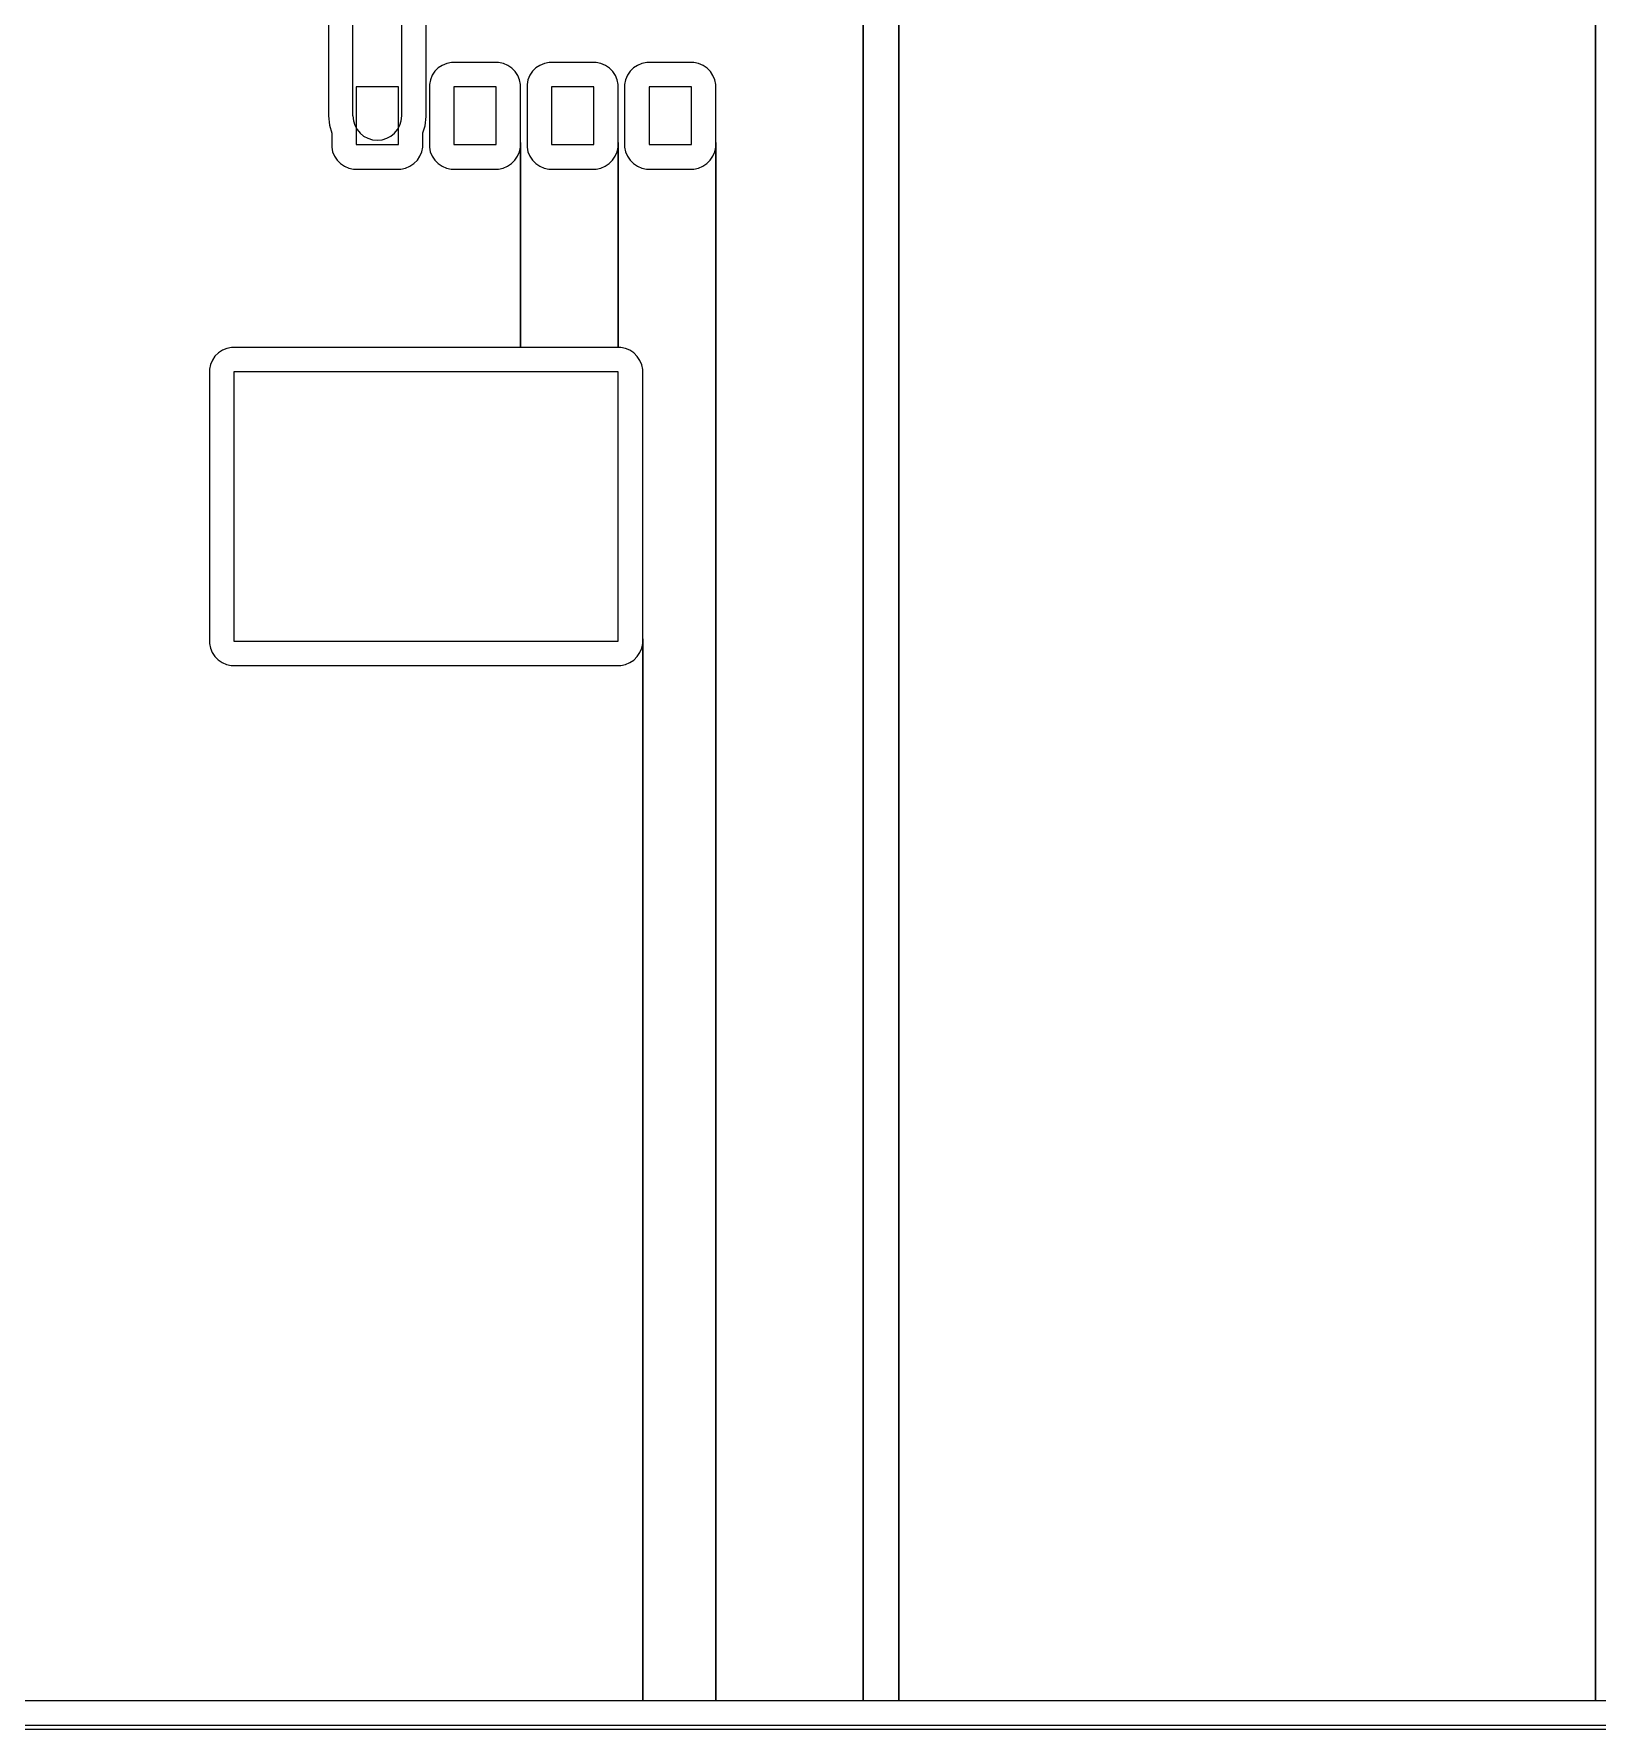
# Model space of a CAD drawing. Extents: x 10 to 213, y -213 to -15.
# Drawn here: x 135.85 to 176.51, y -213.41 to -169.32 of the extents above; entities that cross this region are included whole.
import ezdxf

# ---------------------------------------------------------------- set-up
doc = ezdxf.new("R2010")
doc.units = 0
doc.header["$MEASUREMENT"] = 0
doc.layers.add('BLACK', color=250, linetype='CONTINUOUS')

msp = doc.modelspace()

# ---------------------------------------------------------------- linework, layer by layer
at = {"layer": 'BLACK'}
for p, q in [((158.346, -212.675), (158.346, -153.123)), ((158.346, -153.123), (158.346, -212.675)), ((158.346, -212.675), (158.346, -153.123)), ((158.346, -153.123), (158.346, -212.675)), ((176.467, -212.675), (176.467, -156.081)), ((176.467, -156.081), (176.467, -212.675)), ((176.467, -212.675), (176.467, -156.081)), ((176.467, -156.081), (176.467, -212.675)), ((157.416, -212.675), (157.416, -156.592)), ((157.416, -156.592), (157.416, -212.675)), ((157.416, -212.675), (157.416, -156.592)), ((157.416, -156.592), (157.416, -212.675)), ((144.145, -171.45), (144.145, -167.386)), ((145.415, -171.45), (145.415, -167.386)), ((146.05, -171.45), (146.05, -167.386)), ((146.05, -171.45), (146.05, -167.386)), ((143.51, -167.912), (143.51, -171.45)), ((143.51, -167.912), (143.51, -171.45)), ((146.47, -170.137), (146.367, -170.206)), ((146.47, -170.137), (146.367, -170.206)), ((146.586, -170.089), (146.47, -170.137)), ((146.586, -170.089), (146.47, -170.137)), ((146.708, -170.065), (146.586, -170.089)), ((146.708, -170.065), (146.586, -170.089)), ((147.812, -170.065), (146.708, -170.065)), ((147.812, -170.065), (146.708, -170.065)), ((147.937, -170.065), (147.812, -170.065)), ((147.937, -170.065), (147.812, -170.065)), ((148.059, -170.09), (147.937, -170.065)), ((148.059, -170.09), (147.937, -170.065)), ((148.173, -170.139), (148.059, -170.09)), ((148.173, -170.139), (148.059, -170.09)), ((148.277, -170.208), (148.173, -170.139)), ((148.277, -170.208), (148.173, -170.139)), ((149.01, -170.137), (148.907, -170.206)), ((149.01, -170.137), (148.907, -170.206)), ((149.126, -170.089), (149.01, -170.137)), ((149.126, -170.089), (149.01, -170.137)), ((149.248, -170.065), (149.126, -170.089)), ((149.248, -170.065), (149.126, -170.089)), ((150.352, -170.065), (149.248, -170.065)), ((150.352, -170.065), (149.248, -170.065)), ((150.477, -170.065), (150.352, -170.065)), ((150.477, -170.065), (150.352, -170.065)), ((150.599, -170.09), (150.477, -170.065)), ((150.599, -170.09), (150.477, -170.065)), ((150.713, -170.139), (150.599, -170.09)), ((150.713, -170.139), (150.599, -170.09)), ((150.817, -170.208), (150.713, -170.139)), ((150.817, -170.208), (150.713, -170.139)), ((151.55, -170.137), (151.447, -170.206)), ((151.55, -170.137), (151.447, -170.206)), ((151.666, -170.089), (151.55, -170.137)), ((151.666, -170.089), (151.55, -170.137)), ((151.788, -170.065), (151.666, -170.089)), ((151.788, -170.065), (151.666, -170.089)), ((152.892, -170.065), (151.788, -170.065)), ((152.892, -170.065), (151.788, -170.065)), ((153.017, -170.065), (152.892, -170.065)), ((153.017, -170.065), (152.892, -170.065)), ((153.139, -170.09), (153.017, -170.065)), ((153.139, -170.09), (153.017, -170.065)), ((153.253, -170.139), (153.139, -170.09)), ((153.253, -170.139), (153.139, -170.09)), ((153.357, -170.208), (153.253, -170.139)), ((153.357, -170.208), (153.253, -170.139)), ((146.16, -170.511), (146.135, -170.633)), ((146.16, -170.511), (146.135, -170.633)), ((146.209, -170.397), (146.16, -170.511)), ((146.209, -170.397), (146.16, -170.511)), ((146.278, -170.293), (146.209, -170.397)), ((146.278, -170.293), (146.209, -170.397)), ((146.367, -170.206), (146.278, -170.293)), ((146.367, -170.206), (146.278, -170.293)), ((148.364, -170.297), (148.277, -170.208)), ((148.364, -170.297), (148.277, -170.208)), ((148.433, -170.4), (148.364, -170.297)), ((148.433, -170.4), (148.364, -170.297)), ((148.481, -170.516), (148.433, -170.4)), ((148.481, -170.516), (148.433, -170.4)), ((148.505, -170.638), (148.481, -170.516)), ((148.505, -170.638), (148.481, -170.516)), ((148.7, -170.511), (148.675, -170.633)), ((148.7, -170.511), (148.675, -170.633)), ((148.749, -170.397), (148.7, -170.511)), ((148.749, -170.397), (148.7, -170.511)), ((148.818, -170.293), (148.749, -170.397)), ((148.818, -170.293), (148.749, -170.397)), ((148.907, -170.206), (148.818, -170.293)), ((148.907, -170.206), (148.818, -170.293)), ((150.904, -170.297), (150.817, -170.208)), ((150.904, -170.297), (150.817, -170.208)), ((150.973, -170.4), (150.904, -170.297)), ((150.973, -170.4), (150.904, -170.297)), ((151.021, -170.516), (150.973, -170.4)), ((151.021, -170.516), (150.973, -170.4)), ((151.045, -170.638), (151.021, -170.516)), ((151.045, -170.638), (151.021, -170.516)), ((151.24, -170.511), (151.215, -170.633)), ((151.24, -170.511), (151.215, -170.633)), ((151.289, -170.397), (151.24, -170.511)), ((151.289, -170.397), (151.24, -170.511)), ((151.358, -170.293), (151.289, -170.397)), ((151.358, -170.293), (151.289, -170.397)), ((151.447, -170.206), (151.358, -170.293)), ((151.447, -170.206), (151.358, -170.293)), ((153.444, -170.297), (153.357, -170.208)), ((153.444, -170.297), (153.357, -170.208)), ((153.513, -170.4), (153.444, -170.297)), ((153.513, -170.4), (153.444, -170.297)), ((153.561, -170.516), (153.513, -170.4)), ((153.561, -170.516), (153.513, -170.4)), ((153.585, -170.638), (153.561, -170.516)), ((153.585, -170.638), (153.561, -170.516)), ((144.23, -170.7), (144.23, -172.2)), ((145.33, -170.7), (144.23, -170.7)), ((145.33, -172.2), (145.33, -170.7)), ((146.135, -170.633), (146.135, -170.758)), ((146.135, -170.633), (146.135, -170.758)), ((146.135, -170.758), (146.135, -172.262)), ((146.135, -170.758), (146.135, -172.262)), ((146.77, -170.7), (146.77, -172.2)), ((147.87, -170.7), (146.77, -170.7)), ((147.87, -172.2), (147.87, -170.7)), ((148.505, -172.142), (148.505, -170.638)), ((148.505, -172.142), (148.505, -170.638)), ((148.675, -170.633), (148.675, -170.758)), ((148.675, -170.633), (148.675, -170.758)), ((148.675, -170.758), (148.675, -172.262)), ((148.675, -170.758), (148.675, -172.262)), ((149.31, -170.7), (149.31, -172.2)), ((150.41, -170.7), (149.31, -170.7)), ((150.41, -172.2), (150.41, -170.7)), ((151.045, -172.142), (151.045, -170.638)), ((151.045, -172.142), (151.045, -170.638)), ((151.215, -170.633), (151.215, -170.758)), ((151.215, -170.633), (151.215, -170.758)), ((151.215, -170.758), (151.215, -172.262)), ((151.215, -170.758), (151.215, -172.262)), ((151.85, -170.7), (151.85, -172.2)), ((152.95, -170.7), (151.85, -170.7)), ((152.95, -172.2), (152.95, -170.7)), ((153.585, -172.142), (153.585, -170.638)), ((153.585, -172.142), (153.585, -170.638)), ((143.51, -171.45), (143.534, -171.697)), ((143.51, -171.45), (143.534, -171.697)), ((146.022, -171.714), (146.05, -171.468)), ((146.022, -171.714), (146.05, -171.468)), ((146.05, -171.468), (146.05, -171.45)), ((146.05, -171.468), (146.05, -171.45)), ((143.534, -171.697), (143.595, -171.898)), ((143.534, -171.697), (143.595, -171.898)), ((143.595, -171.898), (143.595, -172.262)), ((143.595, -171.898), (143.595, -172.262)), ((145.965, -171.893), (146.022, -171.714)), ((145.965, -171.893), (146.022, -171.714)), ((145.965, -172.142), (145.965, -171.893)), ((145.965, -172.142), (145.965, -171.893)), ((143.595, -172.262), (143.619, -172.384)), ((143.595, -172.262), (143.619, -172.384)), ((143.619, -172.384), (143.667, -172.5)), ((143.619, -172.384), (143.667, -172.5)), ((144.23, -172.2), (145.33, -172.2)), ((145.891, -172.503), (145.94, -172.389)), ((145.891, -172.503), (145.94, -172.389)), ((145.94, -172.389), (145.965, -172.267)), ((145.94, -172.389), (145.965, -172.267)), ((145.965, -172.267), (145.965, -172.142)), ((145.965, -172.267), (145.965, -172.142)), ((146.135, -172.262), (146.159, -172.384)), ((146.135, -172.262), (146.159, -172.384)), ((146.159, -172.384), (146.207, -172.5)), ((146.159, -172.384), (146.207, -172.5)), ((146.77, -172.2), (147.87, -172.2)), ((148.431, -172.503), (148.48, -172.389)), ((148.431, -172.503), (148.48, -172.389)), ((148.48, -172.389), (148.505, -172.267)), ((148.48, -172.389), (148.505, -172.267)), ((148.505, -177.475), (148.505, -172.142)), ((148.505, -172.267), (148.505, -172.142)), ((148.505, -172.142), (148.505, -177.475)), ((148.505, -177.475), (148.505, -172.142)), ((148.505, -172.267), (148.505, -172.142)), ((148.505, -172.142), (148.505, -177.475)), ((148.675, -172.262), (148.699, -172.384)), ((148.675, -172.262), (148.699, -172.384)), ((148.699, -172.384), (148.747, -172.5)), ((148.699, -172.384), (148.747, -172.5)), ((149.31, -172.2), (150.41, -172.2)), ((150.971, -172.503), (151.02, -172.389)), ((150.971, -172.503), (151.02, -172.389)), ((151.02, -172.389), (151.045, -172.267)), ((151.02, -172.389), (151.045, -172.267)), ((151.045, -177.475), (151.045, -172.142)), ((151.045, -172.267), (151.045, -172.142)), ((151.045, -172.142), (151.045, -177.475)), ((151.045, -177.475), (151.045, -172.142)), ((151.045, -172.267), (151.045, -172.142)), ((151.045, -172.142), (151.045, -177.475)), ((151.215, -172.262), (151.239, -172.384)), ((151.215, -172.262), (151.239, -172.384)), ((151.239, -172.384), (151.287, -172.5)), ((151.239, -172.384), (151.287, -172.5)), ((151.85, -172.2), (152.95, -172.2)), ((153.511, -172.503), (153.56, -172.389)), ((153.511, -172.503), (153.56, -172.389)), ((153.56, -172.389), (153.585, -172.267)), ((153.56, -172.389), (153.585, -172.267)), ((153.585, -212.675), (153.585, -172.142)), ((153.585, -172.267), (153.585, -172.142)), ((153.585, -172.142), (153.585, -212.675)), ((153.585, -212.675), (153.585, -172.142)), ((153.585, -172.267), (153.585, -172.142)), ((153.585, -172.142), (153.585, -212.675)), ((143.667, -172.5), (143.736, -172.603)), ((143.667, -172.5), (143.736, -172.603)), ((143.736, -172.603), (143.823, -172.692)), ((143.736, -172.603), (143.823, -172.692)), ((143.823, -172.692), (143.927, -172.761)), ((143.823, -172.692), (143.927, -172.761)), ((143.927, -172.761), (144.041, -172.81)), ((143.927, -172.761), (144.041, -172.81)), ((144.041, -172.81), (144.163, -172.835)), ((144.041, -172.81), (144.163, -172.835)), ((145.392, -172.835), (145.514, -172.811)), ((145.392, -172.835), (145.514, -172.811)), ((145.514, -172.811), (145.63, -172.763)), ((145.514, -172.811), (145.63, -172.763)), ((145.63, -172.763), (145.733, -172.694)), ((145.63, -172.763), (145.733, -172.694)), ((145.733, -172.694), (145.822, -172.607)), ((145.733, -172.694), (145.822, -172.607)), ((145.822, -172.607), (145.891, -172.503)), ((145.822, -172.607), (145.891, -172.503)), ((146.207, -172.5), (146.276, -172.603)), ((146.207, -172.5), (146.276, -172.603)), ((146.276, -172.603), (146.363, -172.692)), ((146.276, -172.603), (146.363, -172.692)), ((146.363, -172.692), (146.467, -172.761)), ((146.363, -172.692), (146.467, -172.761)), ((146.467, -172.761), (146.581, -172.81)), ((146.467, -172.761), (146.581, -172.81)), ((146.581, -172.81), (146.703, -172.835)), ((146.581, -172.81), (146.703, -172.835)), ((147.932, -172.835), (148.054, -172.811)), ((147.932, -172.835), (148.054, -172.811)), ((148.054, -172.811), (148.17, -172.763)), ((148.054, -172.811), (148.17, -172.763)), ((148.17, -172.763), (148.273, -172.694)), ((148.17, -172.763), (148.273, -172.694)), ((148.273, -172.694), (148.362, -172.607)), ((148.273, -172.694), (148.362, -172.607)), ((148.362, -172.607), (148.431, -172.503)), ((148.362, -172.607), (148.431, -172.503)), ((148.747, -172.5), (148.816, -172.603)), ((148.747, -172.5), (148.816, -172.603)), ((148.816, -172.603), (148.903, -172.692)), ((148.816, -172.603), (148.903, -172.692)), ((148.903, -172.692), (149.007, -172.761)), ((148.903, -172.692), (149.007, -172.761)), ((149.007, -172.761), (149.121, -172.81)), ((149.007, -172.761), (149.121, -172.81)), ((149.121, -172.81), (149.243, -172.835)), ((149.121, -172.81), (149.243, -172.835)), ((150.472, -172.835), (150.594, -172.811)), ((150.472, -172.835), (150.594, -172.811)), ((150.594, -172.811), (150.71, -172.763)), ((150.594, -172.811), (150.71, -172.763)), ((150.71, -172.763), (150.813, -172.694)), ((150.71, -172.763), (150.813, -172.694)), ((150.813, -172.694), (150.902, -172.607)), ((150.813, -172.694), (150.902, -172.607)), ((150.902, -172.607), (150.971, -172.503)), ((150.902, -172.607), (150.971, -172.503)), ((151.287, -172.5), (151.356, -172.603)), ((151.287, -172.5), (151.356, -172.603)), ((151.356, -172.603), (151.443, -172.692)), ((151.356, -172.603), (151.443, -172.692)), ((151.443, -172.692), (151.547, -172.761)), ((151.443, -172.692), (151.547, -172.761)), ((151.547, -172.761), (151.661, -172.81)), ((151.547, -172.761), (151.661, -172.81)), ((151.661, -172.81), (151.783, -172.835)), ((151.661, -172.81), (151.783, -172.835)), ((153.012, -172.835), (153.134, -172.811)), ((153.012, -172.835), (153.134, -172.811)), ((153.134, -172.811), (153.25, -172.763)), ((153.134, -172.811), (153.25, -172.763)), ((153.25, -172.763), (153.353, -172.694)), ((153.25, -172.763), (153.353, -172.694)), ((153.353, -172.694), (153.442, -172.607)), ((153.353, -172.694), (153.442, -172.607)), ((153.442, -172.607), (153.511, -172.503)), ((153.442, -172.607), (153.511, -172.503)), ((144.163, -172.835), (144.288, -172.835)), ((144.163, -172.835), (144.288, -172.835)), ((144.288, -172.835), (145.392, -172.835)), ((144.288, -172.835), (145.392, -172.835)), ((146.703, -172.835), (146.828, -172.835)), ((146.703, -172.835), (146.828, -172.835)), ((146.828, -172.835), (147.932, -172.835)), ((146.828, -172.835), (147.932, -172.835)), ((149.243, -172.835), (149.368, -172.835)), ((149.243, -172.835), (149.368, -172.835)), ((149.368, -172.835), (150.472, -172.835)), ((149.368, -172.835), (150.472, -172.835)), ((151.783, -172.835), (151.908, -172.835)), ((151.783, -172.835), (151.908, -172.835)), ((151.908, -172.835), (153.012, -172.835)), ((151.908, -172.835), (153.012, -172.835)), ((140.647, -177.616), (140.558, -177.703)), ((140.647, -177.616), (140.558, -177.703)), ((140.75, -177.547), (140.647, -177.616)), ((140.75, -177.547), (140.647, -177.616)), ((140.866, -177.499), (140.75, -177.547)), ((140.866, -177.499), (140.75, -177.547)), ((140.988, -177.475), (140.866, -177.499)), ((140.988, -177.475), (140.866, -177.499)), ((148.505, -177.475), (140.988, -177.475)), ((148.505, -177.475), (140.988, -177.475)), ((150.992, -177.475), (148.505, -177.475)), ((150.992, -177.475), (148.505, -177.475)), ((151.045, -177.475), (150.992, -177.475)), ((151.045, -177.475), (150.992, -177.475)), ((151.117, -177.475), (151.045, -177.475)), ((151.117, -177.475), (151.045, -177.475)), ((151.239, -177.5), (151.117, -177.475)), ((151.239, -177.5), (151.117, -177.475)), ((151.353, -177.549), (151.239, -177.5)), ((151.353, -177.549), (151.239, -177.5)), ((151.457, -177.618), (151.353, -177.549)), ((151.457, -177.618), (151.353, -177.549)), ((151.544, -177.707), (151.457, -177.618)), ((151.544, -177.707), (151.457, -177.618)), ((140.44, -177.921), (140.415, -178.043)), ((140.44, -177.921), (140.415, -178.043)), ((140.415, -178.043), (140.415, -178.168)), ((140.415, -178.043), (140.415, -178.168)), ((140.489, -177.807), (140.44, -177.921)), ((140.489, -177.807), (140.44, -177.921)), ((140.558, -177.703), (140.489, -177.807)), ((140.558, -177.703), (140.489, -177.807)), ((141.05, -178.11), (141.05, -185.11)), ((151.05, -178.11), (141.05, -178.11)), ((151.05, -185.11), (151.05, -178.11)), ((151.613, -177.81), (151.544, -177.707)), ((151.613, -177.81), (151.544, -177.707)), ((151.661, -177.926), (151.613, -177.81)), ((151.661, -177.926), (151.613, -177.81)), ((151.685, -178.048), (151.661, -177.926)), ((151.685, -178.048), (151.661, -177.926)), ((151.685, -185.052), (151.685, -178.048)), ((151.685, -185.052), (151.685, -178.048)), ((140.415, -178.168), (140.415, -185.172)), ((140.415, -178.168), (140.415, -185.172)), ((140.415, -185.172), (140.439, -185.294)), ((140.415, -185.172), (140.439, -185.294)), ((141.05, -185.11), (151.05, -185.11)), ((151.66, -185.299), (151.685, -185.177)), ((151.66, -185.299), (151.685, -185.177)), ((151.685, -212.675), (151.685, -185.052)), ((151.685, -185.177), (151.685, -185.052)), ((151.685, -185.052), (151.685, -212.675)), ((151.685, -212.675), (151.685, -185.052)), ((151.685, -185.177), (151.685, -185.052)), ((151.685, -185.052), (151.685, -212.675)), ((140.439, -185.294), (140.487, -185.41)), ((140.439, -185.294), (140.487, -185.41)), ((140.487, -185.41), (140.556, -185.513)), ((140.487, -185.41), (140.556, -185.513)), ((140.556, -185.513), (140.643, -185.602)), ((140.556, -185.513), (140.643, -185.602)), ((140.643, -185.602), (140.747, -185.671)), ((140.643, -185.602), (140.747, -185.671)), ((151.35, -185.673), (151.453, -185.604)), ((151.35, -185.673), (151.453, -185.604)), ((151.453, -185.604), (151.542, -185.517)), ((151.453, -185.604), (151.542, -185.517)), ((151.542, -185.517), (151.611, -185.413)), ((151.542, -185.517), (151.611, -185.413)), ((151.611, -185.413), (151.66, -185.299)), ((151.611, -185.413), (151.66, -185.299)), ((140.747, -185.671), (140.861, -185.72)), ((140.747, -185.671), (140.861, -185.72)), ((140.861, -185.72), (140.983, -185.745)), ((140.861, -185.72), (140.983, -185.745)), ((140.983, -185.745), (141.108, -185.745)), ((140.983, -185.745), (141.108, -185.745)), ((141.108, -185.745), (151.112, -185.745)), ((141.108, -185.745), (151.112, -185.745)), ((151.112, -185.745), (151.234, -185.721)), ((151.112, -185.745), (151.234, -185.721)), ((151.234, -185.721), (151.35, -185.673)), ((151.234, -185.721), (151.35, -185.673)), ((151.685, -212.675), (134.62, -212.675)), ((151.685, -212.675), (134.62, -212.675)), ((153.585, -212.675), (151.685, -212.675)), ((153.585, -212.675), (151.685, -212.675)), ((157.416, -212.675), (153.585, -212.675)), ((157.416, -212.675), (153.585, -212.675)), ((158.346, -212.675), (157.416, -212.675)), ((158.346, -212.675), (157.416, -212.675)), ((176.467, -212.675), (158.346, -212.675)), ((176.467, -212.675), (158.346, -212.675)), ((181.895, -212.675), (176.467, -212.675)), ((181.895, -212.675), (176.467, -212.675)), ((10.16, -213.31), (213.36, -213.31)), ((10.16, -213.41), (213.36, -213.41))]:
    msp.add_line(p, q, dxfattribs=at)
msp.add_arc((144.78, -171.45), 0.635, 180, 360, dxfattribs=at)

doc.saveas('drawing.dxf')
